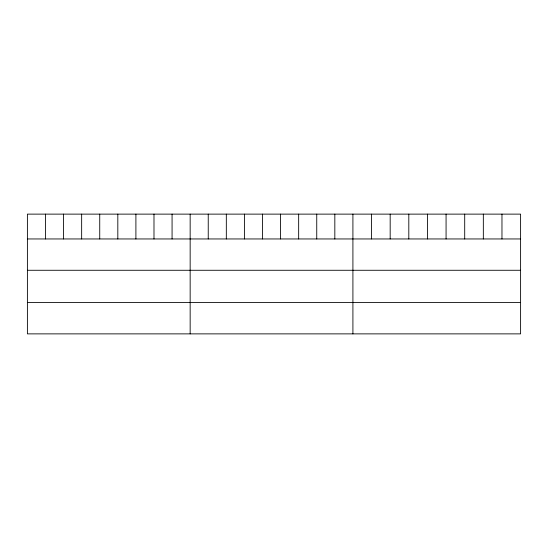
<?xml version="1.0" encoding="UTF-8"?>
<svg xmlns="http://www.w3.org/2000/svg" width="548" height="548" viewBox="0 0 548 548"><rect width="100%" height="100%" fill="white"/><g stroke="black" fill="none" stroke-linecap="round" stroke-linejoin="round"><path stroke-width="0.82" d="M520.6 238.955L520.6 333.876L27.4 333.876L27.4 214.124L520.6 214.124L520.6 238.955L27.4 238.955M27.4 270.274L520.6 270.274M27.4 302.551L520.6 302.551M501.968 214.124L501.968 238.955M483.336 214.124L483.336 238.955M464.704 214.124L464.704 238.955M446.072 214.124L446.072 238.955M427.44 214.124L427.44 238.955M408.808 214.124L408.808 238.955M390.176 214.124L390.176 238.955M371.544 214.124L371.544 238.955M352.912 214.124L352.912 333.876M334.828 214.124L334.828 238.955M316.744 214.124L316.744 238.955M298.66 214.124L298.66 238.955M280.576 214.124L280.576 238.955M262.492 214.124L262.492 238.955M244.408 214.124L244.408 238.955M226.324 214.124L226.324 238.955M208.24 214.124L208.24 238.955M190.156 214.124L190.156 333.876M172.072 214.124L172.072 238.955M153.988 214.124L153.988 238.955M135.904 214.124L135.904 238.955M117.82 214.124L117.82 238.955M99.736 214.124L99.736 238.955M81.652 214.124L81.652 238.955M63.568 214.124L63.568 238.955M45.484 214.124L45.484 238.955"/></g></svg>
